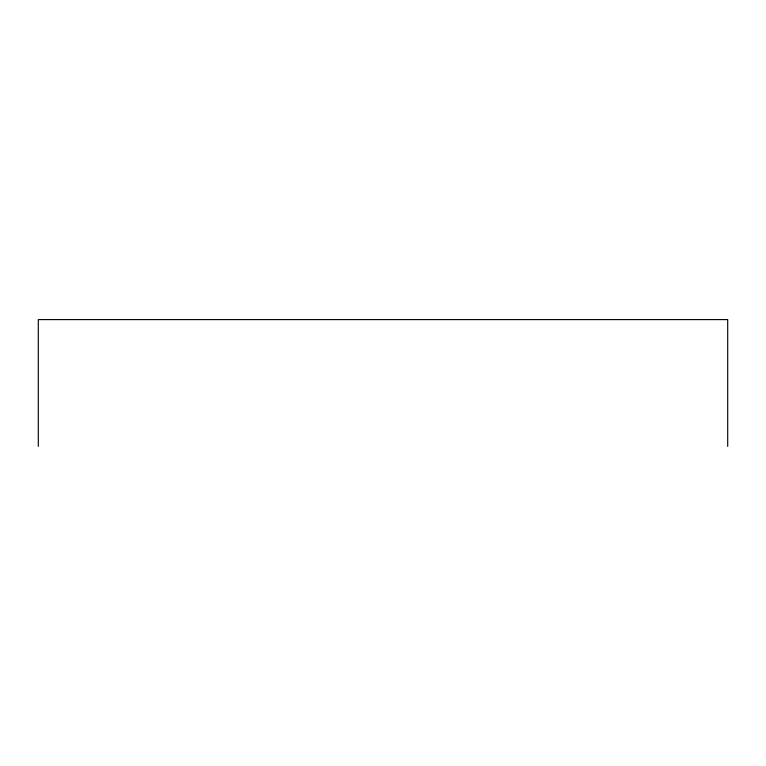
<?xml version="1.0" encoding="UTF-8"?>
<svg xmlns="http://www.w3.org/2000/svg" width="766" height="766" viewBox="0 0 766 766"><rect width="100%" height="100%" fill="white"/><g stroke="black" fill="none" stroke-linecap="round" stroke-linejoin="round"><path stroke-width="1.15" d="M727.7 446.406L727.7 319.594L38.3 319.594L38.3 446.406"/></g></svg>
